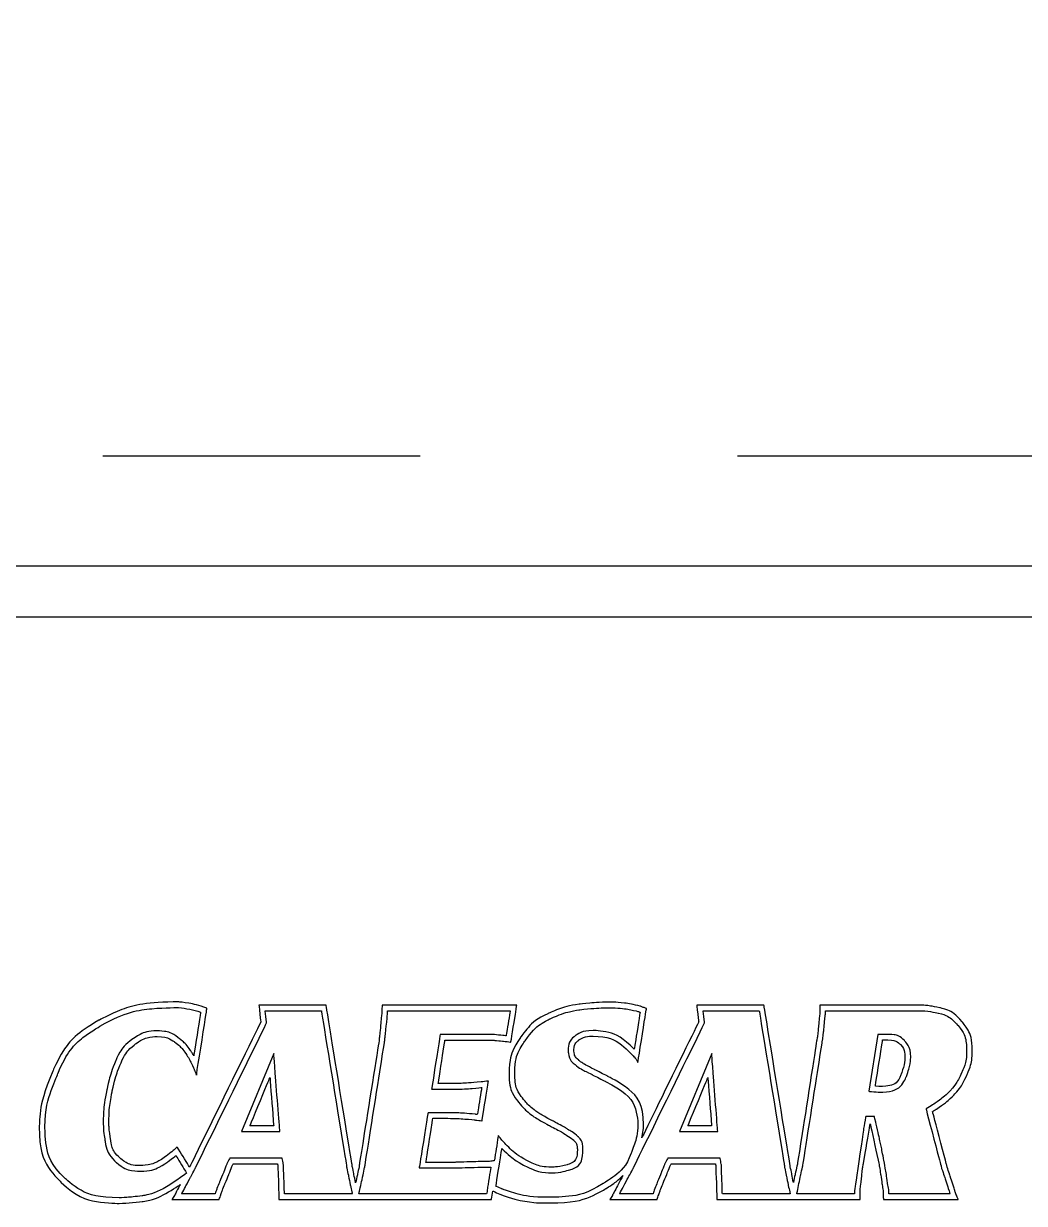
# Model space of a CAD drawing. Header units: metres. Extents: x 5805.4 to 5902.4, y 1788.4 to 1816.4.
# Drawn here: x 5848.599 to 5848.9145, y 1790.9698 to 1791.3416 of the extents above; entities that cross this region are included whole.
import ezdxf

# ---------------------------------------------------------------- set-up
doc = ezdxf.new("R2010")
doc.units = ezdxf.units.M
doc.header["$LTSCALE"] = 0.02
doc.linetypes.add('HIDDEN', pattern=[0.375, 0.25, -0.125])

# ---------------------------------------------------------------- blocks, each defined once
blk = doc.blocks.new('menu_text')
for points, knots in [([(-2.274, 5.185), (-2.274, 5.185), (-1.021, 5.185), (-1.021, 5.185), (-1.021, 5.185), (-0.969, 5.185), (-0.892, 5.174), (-0.788, 5.153), (-0.788, 5.153), (-0.684, 5.132), (-0.591, 5.073), (-0.508, 4.977), (-0.508, 4.977), (-0.426, 4.881), (-0.384, 4.764), (-0.384, 4.625), (-0.384, 4.625), (-0.384, 4.52), (-0.405, 4.42), (-0.448, 4.325), (-0.448, 4.325), (-0.49, 4.231), (-0.539, 4.152), (-0.595, 4.089), (-0.595, 4.089), (-0.651, 4.027), (-0.729, 3.962), (-0.83, 3.895), (-0.83, 3.895), (-0.83, 3.895), (-0.877, 3.865), (-0.877, 3.865), (-0.877, 3.865), (-0.877, 3.865), (-0.703, 3.208), (-0.703, 3.208), (-0.703, 3.208), (-0.703, 3.208), (-0.696, 3.178), (-0.696, 3.178), (-0.696, 3.178), (-0.696, 3.178), (-0.666, 3.087), (-0.666, 3.087), (-0.666, 3.087), (-0.666, 3.087), (-0.599, 2.88), (-0.599, 2.88), (-0.599, 2.88), (-0.599, 2.88), (-0.582, 2.829), (-0.582, 2.829), (-0.582, 2.829), (-0.582, 2.829), (-0.558, 2.772), (-0.558, 2.772), (-0.558, 2.772), (-0.558, 2.772), (-1.487, 2.772), (-1.487, 2.772), (-1.487, 2.772), (-1.487, 2.772), (-1.49, 2.833), (-1.49, 2.833), (-1.49, 2.833), (-1.49, 2.833), (-1.49, 2.883), (-1.49, 2.883), (-1.49, 2.883), (-1.49, 2.883), (-1.504, 2.963), (-1.504, 2.963), (-1.504, 2.963), (-1.504, 2.963), (-1.521, 3.087), (-1.521, 3.087), (-1.521, 3.087), (-1.521, 3.087), (-1.538, 3.188), (-1.538, 3.188), (-1.538, 3.188), (-1.538, 3.188), (-1.541, 3.208), (-1.541, 3.208), (-1.541, 3.208), (-1.541, 3.208), (-1.651, 3.711), (-1.651, 3.711), (-1.651, 3.711), (-1.651, 3.711), (-1.737, 3.208), (-1.737, 3.208), (-1.737, 3.208), (-1.737, 3.208), (-1.744, 3.171), (-1.744, 3.171), (-1.744, 3.171), (-1.744, 3.171), (-1.754, 3.087), (-1.754, 3.087), (-1.754, 3.087), (-1.754, 3.087), (-1.775, 2.883), (-1.775, 2.883), (-1.775, 2.883), (-1.775, 2.883), (-1.775, 2.829), (-1.775, 2.829), (-1.775, 2.829), (-1.775, 2.829), (-1.775, 2.772), (-1.775, 2.772), (-1.775, 2.772), (-1.775, 2.772), (-2.553, 2.772), (-2.553, 2.772), (-2.553, 2.772), (-2.553, 2.772), (-2.656, 2.772), (-2.656, 2.772), (-2.656, 2.772), (-2.656, 2.772), (-3.555, 2.772), (-3.555, 2.772), (-3.555, 2.772), (-3.555, 2.772), (-3.555, 2.834), (-3.555, 2.834), (-3.555, 2.834), (-3.555, 2.834), (-3.558, 2.885), (-3.558, 2.885), (-3.558, 2.885), (-3.558, 2.885), (-3.558, 2.966), (-3.558, 2.966), (-3.558, 2.966), (-3.558, 2.966), (-3.565, 3.093), (-3.565, 3.093), (-3.565, 3.093), (-3.565, 3.093), (-3.568, 3.198), (-3.568, 3.198), (-3.568, 3.198), (-3.568, 3.198), (-3.572, 3.215), (-3.572, 3.215), (-3.572, 3.215), (-3.572, 3.215), (-4.121, 3.215), (-4.121, 3.215), (-4.121, 3.215), (-4.121, 3.215), (-4.138, 3.185), (-4.138, 3.185), (-4.138, 3.185), (-4.138, 3.185), (-4.175, 3.087), (-4.175, 3.087), (-4.175, 3.087), (-4.175, 3.087), (-4.225, 2.967), (-4.225, 2.967), (-4.225, 2.967), (-4.225, 2.967), (-4.258, 2.883), (-4.258, 2.883), (-4.258, 2.883), (-4.258, 2.883), (-4.275, 2.833), (-4.275, 2.833), (-4.275, 2.833), (-4.275, 2.833), (-4.295, 2.772), (-4.295, 2.772), (-4.295, 2.772), (-4.295, 2.772), (-4.882, 2.772), (-4.882, 2.772), (-4.882, 2.772), (-4.882, 2.772), (-4.848, 2.829), (-4.848, 2.829), (-4.848, 2.829), (-4.848, 2.829), (-4.821, 2.88), (-4.821, 2.88), (-4.821, 2.88), (-4.821, 2.88), (-4.774, 2.967), (-4.774, 2.967), (-4.774, 2.967), (-4.774, 2.967), (-4.719, 3.072), (-4.719, 3.072), (-4.719, 3.072), (-4.776, 3.015), (-4.845, 2.962), (-4.926, 2.912), (-4.926, 2.912), (-5.118, 2.792), (-5.349, 2.732), (-5.62, 2.732), (-5.62, 2.732), (-5.62, 2.732), (-5.777, 2.732), (-5.777, 2.732), (-5.777, 2.732), (-5.936, 2.746), (-6.092, 2.781), (-6.246, 2.84), (-6.246, 2.84), (-6.246, 2.84), (-6.334, 2.879), (-6.334, 2.879), (-6.334, 2.879), (-6.334, 2.879), (-6.351, 2.772), (-6.351, 2.772), (-6.351, 2.772), (-6.351, 2.772), (-7.987, 2.772), (-7.987, 2.772), (-7.987, 2.772), (-7.987, 2.772), (-8.09, 2.772), (-8.09, 2.772), (-8.09, 2.772), (-8.09, 2.772), (-8.989, 2.772), (-8.989, 2.772), (-8.989, 2.772), (-8.989, 2.772), (-8.989, 2.834), (-8.989, 2.834), (-8.989, 2.834), (-8.989, 2.834), (-8.992, 2.885), (-8.992, 2.885), (-8.992, 2.885), (-8.992, 2.885), (-8.992, 2.966), (-8.992, 2.966), (-8.992, 2.966), (-8.992, 2.966), (-8.999, 3.093), (-8.999, 3.093), (-8.999, 3.093), (-8.999, 3.093), (-9.002, 3.198), (-9.002, 3.198), (-9.002, 3.198), (-9.002, 3.198), (-9.006, 3.215), (-9.006, 3.215), (-9.006, 3.215), (-9.006, 3.215), (-9.555, 3.215), (-9.555, 3.215), (-9.555, 3.215), (-9.555, 3.215), (-9.572, 3.185), (-9.572, 3.185), (-9.572, 3.185), (-9.572, 3.185), (-9.609, 3.087), (-9.609, 3.087), (-9.609, 3.087), (-9.609, 3.087), (-9.659, 2.967), (-9.659, 2.967), (-9.659, 2.967), (-9.659, 2.967), (-9.693, 2.883), (-9.693, 2.883), (-9.693, 2.883), (-9.693, 2.883), (-9.709, 2.833), (-9.709, 2.833), (-9.709, 2.833), (-9.709, 2.833), (-9.73, 2.772), (-9.73, 2.772), (-9.73, 2.772), (-9.73, 2.772), (-10.316, 2.772), (-10.316, 2.772), (-10.316, 2.772), (-10.316, 2.772), (-10.282, 2.829), (-10.282, 2.829), (-10.282, 2.829), (-10.282, 2.829), (-10.256, 2.88), (-10.256, 2.88), (-10.256, 2.88), (-10.256, 2.88), (-10.212, 2.96), (-10.212, 2.96), (-10.212, 2.96), (-10.4, 2.835), (-10.555, 2.765), (-10.675, 2.751), (-10.675, 2.751), (-10.816, 2.734), (-10.914, 2.726), (-10.97, 2.726), (-10.97, 2.726), (-11.267, 2.726), (-11.507, 2.812), (-11.689, 2.985), (-11.689, 2.985), (-11.871, 3.158), (-11.962, 3.388), (-11.962, 3.674), (-11.962, 3.674), (-11.962, 3.868), (-11.906, 4.099), (-11.794, 4.367), (-11.794, 4.367), (-11.683, 4.635), (-11.492, 4.845), (-11.223, 4.997), (-11.223, 4.997), (-10.954, 5.149), (-10.623, 5.225), (-10.23, 5.225), (-10.23, 5.225), (-10.102, 5.212), (-9.986, 5.186), (-9.881, 5.148), (-9.881, 5.148), (-9.881, 5.148), (-10.012, 4.317), (-10.012, 4.317), (-10.012, 4.317), (-10.012, 4.317), (-10.039, 4.384), (-10.039, 4.384), (-10.039, 4.384), (-10.075, 4.467), (-10.11, 4.534), (-10.144, 4.585), (-10.144, 4.585), (-10.179, 4.637), (-10.226, 4.685), (-10.285, 4.729), (-10.285, 4.729), (-10.344, 4.774), (-10.416, 4.796), (-10.501, 4.796), (-10.501, 4.796), (-10.593, 4.796), (-10.679, 4.767), (-10.761, 4.709), (-10.761, 4.709), (-10.842, 4.651), (-10.905, 4.571), (-10.948, 4.47), (-10.948, 4.47), (-10.992, 4.368), (-11.028, 4.252), (-11.056, 4.121), (-11.056, 4.121), (-11.084, 3.99), (-11.098, 3.86), (-11.098, 3.731), (-11.098, 3.731), (-11.098, 3.706), (-11.097, 3.683), (-11.096, 3.662), (-11.096, 3.662), (-11.095, 3.641), (-11.088, 3.588), (-11.076, 3.503), (-11.076, 3.503), (-11.064, 3.418), (-11.024, 3.345), (-10.957, 3.285), (-10.957, 3.285), (-10.89, 3.225), (-10.807, 3.195), (-10.709, 3.195), (-10.709, 3.195), (-10.611, 3.195), (-10.511, 3.228), (-10.411, 3.295), (-10.411, 3.295), (-10.411, 3.295), (-10.32, 3.366), (-10.32, 3.366), (-10.32, 3.366), (-10.32, 3.366), (-10.277, 3.402), (-10.277, 3.402), (-10.277, 3.402), (-10.277, 3.402), (-10.25, 3.426), (-10.25, 3.426), (-10.25, 3.426), (-10.25, 3.426), (-10.098, 3.176), (-10.098, 3.176), (-10.098, 3.176), (-10.098, 3.176), (-10.095, 3.181), (-10.095, 3.181), (-10.095, 3.181), (-10.095, 3.181), (-10.081, 3.208), (-10.081, 3.208), (-10.081, 3.208), (-10.081, 3.208), (-9.214, 4.977), (-9.214, 4.977), (-9.214, 4.977), (-9.214, 4.977), (-9.237, 5.185), (-9.237, 5.185), (-9.237, 5.185), (-9.237, 5.185), (-8.403, 5.185), (-8.403, 5.185), (-8.403, 5.185), (-8.403, 5.185), (-8.081, 3.208), (-8.081, 3.208), (-8.081, 3.208), (-8.081, 3.208), (-8.078, 3.181), (-8.078, 3.181), (-8.078, 3.181), (-8.078, 3.181), (-8.058, 3.087), (-8.058, 3.087), (-8.058, 3.087), (-8.058, 3.087), (-8.037, 2.981), (-8.037, 2.981), (-8.037, 2.981), (-8.037, 2.981), (-8.013, 3.087), (-8.013, 3.087), (-8.013, 3.087), (-8.013, 3.087), (-7.993, 3.188), (-7.993, 3.188), (-7.993, 3.188), (-7.993, 3.188), (-7.99, 3.208), (-7.99, 3.208), (-7.99, 3.208), (-7.99, 3.208), (-7.745, 4.753), (-7.745, 4.753), (-7.745, 4.753), (-7.745, 4.753), (-7.742, 4.786), (-7.742, 4.786), (-7.742, 4.786), (-7.742, 4.786), (-7.732, 4.873), (-7.732, 4.873), (-7.732, 4.873), (-7.732, 4.873), (-7.712, 5.078), (-7.712, 5.078), (-7.712, 5.078), (-7.712, 5.078), (-7.712, 5.128), (-7.712, 5.128), (-7.712, 5.128), (-7.712, 5.128), (-7.708, 5.185), (-7.708, 5.185), (-7.708, 5.185), (-7.708, 5.185), (-6.036, 5.185), (-6.036, 5.185), (-6.036, 5.185), (-6.036, 5.185), (-6.11, 4.726), (-6.11, 4.726), (-6.11, 4.726), (-6.11, 4.726), (-6.21, 4.74), (-6.21, 4.74), (-6.21, 4.74), (-6.21, 4.74), (-6.318, 4.749), (-6.318, 4.749), (-6.318, 4.749), (-6.318, 4.749), (-6.646, 4.749), (-6.646, 4.749), (-6.646, 4.749), (-6.646, 4.749), (-6.928, 4.749), (-6.928, 4.749), (-6.928, 4.749), (-6.928, 4.749), (-7.011, 4.213), (-7.011, 4.213), (-7.011, 4.213), (-7.011, 4.213), (-6.824, 4.213), (-6.824, 4.213), (-6.824, 4.213), (-6.732, 4.213), (-6.617, 4.22), (-6.479, 4.233), (-6.479, 4.233), (-6.479, 4.233), (-6.388, 4.243), (-6.388, 4.243), (-6.388, 4.243), (-6.388, 4.243), (-6.468, 3.751), (-6.468, 3.751), (-6.468, 3.751), (-6.468, 3.751), (-6.556, 3.761), (-6.556, 3.761), (-6.556, 3.761), (-6.687, 3.774), (-6.8, 3.781), (-6.894, 3.781), (-6.894, 3.781), (-6.894, 3.781), (-7.078, 3.781), (-7.078, 3.781), (-7.078, 3.781), (-7.078, 3.781), (-7.165, 3.235), (-7.165, 3.235), (-7.165, 3.235), (-7.165, 3.235), (-6.804, 3.235), (-6.804, 3.235), (-6.804, 3.235), (-6.804, 3.235), (-6.489, 3.245), (-6.489, 3.245), (-6.489, 3.245), (-6.489, 3.245), (-6.375, 3.245), (-6.375, 3.245), (-6.375, 3.245), (-6.375, 3.245), (-6.316, 3.255), (-6.316, 3.255), (-6.316, 3.255), (-6.316, 3.255), (-6.266, 3.567), (-6.266, 3.567), (-6.266, 3.567), (-6.266, 3.567), (-6.216, 3.506), (-6.216, 3.506), (-6.216, 3.506), (-6.12, 3.397), (-6.019, 3.314), (-5.911, 3.258), (-5.911, 3.258), (-5.804, 3.202), (-5.702, 3.175), (-5.606, 3.175), (-5.606, 3.175), (-5.559, 3.175), (-5.494, 3.185), (-5.41, 3.206), (-5.41, 3.206), (-5.327, 3.228), (-5.285, 3.29), (-5.285, 3.393), (-5.285, 3.393), (-5.285, 3.413), (-5.286, 3.432), (-5.29, 3.449), (-5.29, 3.449), (-5.293, 3.465), (-5.304, 3.483), (-5.323, 3.502), (-5.323, 3.502), (-5.342, 3.521), (-5.377, 3.546), (-5.429, 3.578), (-5.429, 3.578), (-5.429, 3.578), (-5.466, 3.602), (-5.466, 3.602), (-5.466, 3.602), (-5.466, 3.602), (-5.633, 3.692), (-5.633, 3.692), (-5.633, 3.692), (-5.731, 3.744), (-5.807, 3.789), (-5.861, 3.828), (-5.861, 3.828), (-5.915, 3.868), (-5.973, 3.928), (-6.037, 4.01), (-6.037, 4.01), (-6.101, 4.092), (-6.132, 4.207), (-6.132, 4.354), (-6.132, 4.354), (-6.132, 4.505), (-6.085, 4.648), (-5.992, 4.783), (-5.992, 4.783), (-5.898, 4.919), (-5.784, 5.017), (-5.652, 5.079), (-5.652, 5.079), (-5.519, 5.141), (-5.389, 5.18), (-5.263, 5.197), (-5.263, 5.197), (-5.137, 5.213), (-4.988, 5.222), (-4.816, 5.222), (-4.816, 5.222), (-4.697, 5.213), (-4.593, 5.196), (-4.504, 5.171), (-4.504, 5.171), (-4.504, 5.171), (-4.467, 5.158), (-4.467, 5.158), (-4.467, 5.158), (-4.467, 5.158), (-4.427, 5.145), (-4.427, 5.145), (-4.427, 5.145), (-4.427, 5.145), (-4.534, 4.475), (-4.534, 4.475), (-4.534, 4.475), (-4.543, 4.499), (-4.559, 4.521), (-4.581, 4.542), (-4.581, 4.542), (-4.735, 4.714), (-4.905, 4.8), (-5.09, 4.8), (-5.09, 4.8), (-5.164, 4.8), (-5.222, 4.784), (-5.265, 4.753), (-5.265, 4.753), (-5.307, 4.721), (-5.328, 4.68), (-5.328, 4.629), (-5.328, 4.629), (-5.328, 4.613), (-5.326, 4.595), (-5.322, 4.573), (-5.322, 4.573), (-5.317, 4.552), (-5.299, 4.528), (-5.268, 4.501), (-5.268, 4.501), (-5.237, 4.475), (-5.172, 4.437), (-5.074, 4.387), (-5.074, 4.387), (-5.074, 4.387), (-4.903, 4.3), (-4.903, 4.3), (-4.903, 4.3), (-4.61, 4.153), (-4.464, 3.954), (-4.464, 3.704), (-4.464, 3.704), (-4.464, 3.656), (-4.471, 3.601), (-4.484, 3.541), (-4.484, 3.541), (-4.484, 3.541), (-3.779, 4.977), (-3.779, 4.977), (-3.779, 4.977), (-3.779, 4.977), (-3.803, 5.185), (-3.803, 5.185), (-3.803, 5.185), (-3.803, 5.185), (-2.969, 5.185), (-2.969, 5.185), (-2.969, 5.185), (-2.969, 5.185), (-2.647, 3.208), (-2.647, 3.208), (-2.647, 3.208), (-2.647, 3.208), (-2.643, 3.181), (-2.643, 3.181), (-2.643, 3.181), (-2.643, 3.181), (-2.623, 3.087), (-2.623, 3.087), (-2.623, 3.087), (-2.623, 3.087), (-2.604, 2.986), (-2.604, 2.986), (-2.604, 2.986), (-2.604, 2.986), (-2.582, 3.087), (-2.582, 3.087), (-2.582, 3.087), (-2.582, 3.087), (-2.559, 3.198), (-2.559, 3.198), (-2.559, 3.198), (-2.559, 3.198), (-2.555, 3.208), (-2.555, 3.208), (-2.555, 3.208), (-2.555, 3.208), (-2.314, 4.749), (-2.314, 4.749), (-2.314, 4.749), (-2.314, 4.749), (-2.307, 4.786), (-2.307, 4.786), (-2.307, 4.786), (-2.307, 4.786), (-2.297, 4.87), (-2.297, 4.87), (-2.297, 4.87), (-2.297, 4.87), (-2.277, 5.074), (-2.277, 5.074), (-2.277, 5.074), (-2.277, 5.074), (-2.277, 5.128), (-2.277, 5.128), (-2.277, 5.128), (-2.277, 5.128), (-2.274, 5.185), (-2.274, 5.185)], [0, 0, 0, 0, 0.005376, 0.005376, 0.005376, 0.008065, 0.010753, 0.010753, 0.010753, 0.013441, 0.016129, 0.016129, 0.016129, 0.018817, 0.021505, 0.021505, 0.021505, 0.024194, 0.026882, 0.026882, 0.026882, 0.02957, 0.032258, 0.032258, 0.032258, 0.034946, 0.037634, 0.037634, 0.037634, 0.040323, 0.043011, 0.043011, 0.043011, 0.045699, 0.048387, 0.048387, 0.048387, 0.051075, 0.053763, 0.053763, 0.053763, 0.056452, 0.05914, 0.05914, 0.05914, 0.061828, 0.064516, 0.064516, 0.064516, 0.067204, 0.069892, 0.069892, 0.069892, 0.072581, 0.075269, 0.075269, 0.075269, 0.077957, 0.080645, 0.080645, 0.080645, 0.083333, 0.086022, 0.086022, 0.086022, 0.08871, 0.091398, 0.091398, 0.091398, 0.094086, 0.096774, 0.096774, 0.096774, 0.099462, 0.102151, 0.102151, 0.102151, 0.104839, 0.107527, 0.107527, 0.107527, 0.110215, 0.112903, 0.112903, 0.112903, 0.115591, 0.11828, 0.11828, 0.11828, 0.120968, 0.123656, 0.123656, 0.123656, 0.126344, 0.129032, 0.129032, 0.129032, 0.13172, 0.134409, 0.134409, 0.134409, 0.137097, 0.139785, 0.139785, 0.139785, 0.142473, 0.145161, 0.145161, 0.145161, 0.147849, 0.150538, 0.150538, 0.150538, 0.153226, 0.155914, 0.155914, 0.155914, 0.158602, 0.16129, 0.16129, 0.16129, 0.163978, 0.166667, 0.166667, 0.166667, 0.169355, 0.172043, 0.172043, 0.172043, 0.174731, 0.177419, 0.177419, 0.177419, 0.180108, 0.182796, 0.182796, 0.182796, 0.185484, 0.188172, 0.188172, 0.188172, 0.19086, 0.193548, 0.193548, 0.193548, 0.196237, 0.198925, 0.198925, 0.198925, 0.201613, 0.204301, 0.204301, 0.204301, 0.206989, 0.209677, 0.209677, 0.209677, 0.212366, 0.215054, 0.215054, 0.215054, 0.217742, 0.22043, 0.22043, 0.22043, 0.223118, 0.225806, 0.225806, 0.225806, 0.228495, 0.231183, 0.231183, 0.231183, 0.233871, 0.236559, 0.236559, 0.236559, 0.239247, 0.241935, 0.241935, 0.241935, 0.244624, 0.247312, 0.247312, 0.247312, 0.25, 0.252688, 0.252688, 0.252688, 0.255376, 0.258065, 0.258065, 0.258065, 0.260753, 0.263441, 0.263441, 0.263441, 0.266129, 0.268817, 0.268817, 0.268817, 0.271505, 0.274194, 0.274194, 0.274194, 0.276882, 0.27957, 0.27957, 0.27957, 0.282258, 0.284946, 0.284946, 0.284946, 0.287634, 0.290323, 0.290323, 0.290323, 0.293011, 0.295699, 0.295699, 0.295699, 0.298387, 0.301075, 0.301075, 0.301075, 0.303763, 0.306452, 0.306452, 0.306452, 0.30914, 0.311828, 0.311828, 0.311828, 0.314516, 0.317204, 0.317204, 0.317204, 0.319892, 0.322581, 0.322581, 0.322581, 0.325269, 0.327957, 0.327957, 0.327957, 0.330645, 0.333333, 0.333333, 0.333333, 0.336022, 0.33871, 0.33871, 0.33871, 0.341398, 0.344086, 0.344086, 0.344086, 0.346774, 0.349462, 0.349462, 0.349462, 0.352151, 0.354839, 0.354839, 0.354839, 0.357527, 0.360215, 0.360215, 0.360215, 0.362903, 0.365591, 0.365591, 0.365591, 0.36828, 0.370968, 0.370968, 0.370968, 0.373656, 0.376344, 0.376344, 0.376344, 0.379032, 0.38172, 0.38172, 0.38172, 0.384409, 0.387097, 0.387097, 0.387097, 0.389785, 0.392473, 0.392473, 0.392473, 0.395161, 0.397849, 0.397849, 0.397849, 0.400538, 0.403226, 0.403226, 0.403226, 0.405914, 0.408602, 0.408602, 0.408602, 0.41129, 0.413978, 0.413978, 0.413978, 0.416667, 0.419355, 0.419355, 0.419355, 0.422043, 0.424731, 0.424731, 0.424731, 0.427419, 0.430108, 0.430108, 0.430108, 0.432796, 0.435484, 0.435484, 0.435484, 0.438172, 0.44086, 0.44086, 0.44086, 0.443548, 0.446237, 0.446237, 0.446237, 0.448925, 0.451613, 0.451613, 0.451613, 0.454301, 0.456989, 0.456989, 0.456989, 0.459677, 0.462366, 0.462366, 0.462366, 0.465054, 0.467742, 0.467742, 0.467742, 0.47043, 0.473118, 0.473118, 0.473118, 0.475806, 0.478495, 0.478495, 0.478495, 0.481183, 0.483871, 0.483871, 0.483871, 0.486559, 0.489247, 0.489247, 0.489247, 0.491935, 0.494624, 0.494624, 0.494624, 0.497312, 0.5, 0.5, 0.5, 0.502688, 0.505376, 0.505376, 0.505376, 0.508065, 0.510753, 0.510753, 0.510753, 0.513441, 0.516129, 0.516129, 0.516129, 0.518817, 0.521505, 0.521505, 0.521505, 0.524194, 0.526882, 0.526882, 0.526882, 0.52957, 0.532258, 0.532258, 0.532258, 0.534946, 0.537634, 0.537634, 0.537634, 0.540323, 0.543011, 0.543011, 0.543011, 0.545699, 0.548387, 0.548387, 0.548387, 0.551075, 0.553763, 0.553763, 0.553763, 0.556452, 0.55914, 0.55914, 0.55914, 0.561828, 0.564516, 0.564516, 0.564516, 0.567204, 0.569892, 0.569892, 0.569892, 0.572581, 0.575269, 0.575269, 0.575269, 0.577957, 0.580645, 0.580645, 0.580645, 0.583333, 0.586022, 0.586022, 0.586022, 0.58871, 0.591398, 0.591398, 0.591398, 0.594086, 0.596774, 0.596774, 0.596774, 0.599462, 0.602151, 0.602151, 0.602151, 0.604839, 0.607527, 0.607527, 0.607527, 0.610215, 0.612903, 0.612903, 0.612903, 0.615591, 0.61828, 0.61828, 0.61828, 0.620968, 0.623656, 0.623656, 0.623656, 0.626344, 0.629032, 0.629032, 0.629032, 0.63172, 0.634409, 0.634409, 0.634409, 0.637097, 0.639785, 0.639785, 0.639785, 0.642473, 0.645161, 0.645161, 0.645161, 0.647849, 0.650538, 0.650538, 0.650538, 0.653226, 0.655914, 0.655914, 0.655914, 0.658602, 0.66129, 0.66129, 0.66129, 0.663978, 0.666667, 0.666667, 0.666667, 0.669355, 0.672043, 0.672043, 0.672043, 0.674731, 0.677419, 0.677419, 0.677419, 0.680108, 0.682796, 0.682796, 0.682796, 0.685484, 0.688172, 0.688172, 0.688172, 0.69086, 0.693548, 0.693548, 0.693548, 0.696237, 0.698925, 0.698925, 0.698925, 0.701613, 0.704301, 0.704301, 0.704301, 0.706989, 0.709677, 0.709677, 0.709677, 0.712366, 0.715054, 0.715054, 0.715054, 0.717742, 0.72043, 0.72043, 0.72043, 0.723118, 0.725806, 0.725806, 0.725806, 0.728495, 0.731183, 0.731183, 0.731183, 0.733871, 0.736559, 0.736559, 0.736559, 0.739247, 0.741935, 0.741935, 0.741935, 0.744624, 0.747312, 0.747312, 0.747312, 0.75, 0.752688, 0.752688, 0.752688, 0.755376, 0.758065, 0.758065, 0.758065, 0.760753, 0.763441, 0.763441, 0.763441, 0.766129, 0.768817, 0.768817, 0.768817, 0.771505, 0.774194, 0.774194, 0.774194, 0.776882, 0.77957, 0.77957, 0.77957, 0.782258, 0.784946, 0.784946, 0.784946, 0.787634, 0.790323, 0.790323, 0.790323, 0.793011, 0.795699, 0.795699, 0.795699, 0.798387, 0.801075, 0.801075, 0.801075, 0.803763, 0.806452, 0.806452, 0.806452, 0.80914, 0.811828, 0.811828, 0.811828, 0.814516, 0.817204, 0.817204, 0.817204, 0.819892, 0.822581, 0.822581, 0.822581, 0.825269, 0.827957, 0.827957, 0.827957, 0.830645, 0.833333, 0.833333, 0.833333, 0.836022, 0.83871, 0.83871, 0.83871, 0.841398, 0.844086, 0.844086, 0.844086, 0.846774, 0.849462, 0.849462, 0.849462, 0.852151, 0.854839, 0.854839, 0.854839, 0.857527, 0.860215, 0.860215, 0.860215, 0.862903, 0.865591, 0.865591, 0.865591, 0.86828, 0.870968, 0.870968, 0.870968, 0.873656, 0.876344, 0.876344, 0.876344, 0.879032, 0.88172, 0.88172, 0.88172, 0.884409, 0.887097, 0.887097, 0.887097, 0.889785, 0.892473, 0.892473, 0.892473, 0.895161, 0.897849, 0.897849, 0.897849, 0.900538, 0.903226, 0.903226, 0.903226, 0.905914, 0.908602, 0.908602, 0.908602, 0.91129, 0.913978, 0.913978, 0.913978, 0.916667, 0.919355, 0.919355, 0.919355, 0.922043, 0.924731, 0.924731, 0.924731, 0.927419, 0.930108, 0.930108, 0.930108, 0.932796, 0.935484, 0.935484, 0.935484, 0.938172, 0.94086, 0.94086, 0.94086, 0.943548, 0.946237, 0.946237, 0.946237, 0.948925, 0.951613, 0.951613, 0.951613, 0.954301, 0.956989, 0.956989, 0.956989, 0.959677, 0.962366, 0.962366, 0.962366, 0.965054, 0.967742, 0.967742, 0.967742, 0.97043, 0.973118, 0.973118, 0.973118, 0.975806, 0.978495, 0.978495, 0.978495, 0.981183, 0.983871, 0.983871, 0.983871, 0.986559, 0.989247, 0.989247, 0.989247, 0.991935, 0.994624, 0.994624, 0.994624, 0.997312, 1, 1, 1, 1]), ([(-1.587, 4.18), (-1.587, 4.18), (-1.543, 4.176), (-1.543, 4.176), (-1.543, 4.176), (-1.394, 4.176), (-1.302, 4.225), (-1.269, 4.322), (-1.269, 4.322), (-1.235, 4.419), (-1.219, 4.491), (-1.219, 4.538), (-1.219, 4.538), (-1.219, 4.605), (-1.237, 4.658), (-1.275, 4.696), (-1.275, 4.696), (-1.313, 4.734), (-1.365, 4.753), (-1.43, 4.753), (-1.43, 4.753), (-1.43, 4.753), (-1.497, 4.753), (-1.497, 4.753), (-1.497, 4.753), (-1.497, 4.753), (-1.587, 4.18), (-1.587, 4.18)], [0, 0, 0, 0, 0.142857, 0.142857, 0.142857, 0.214286, 0.285714, 0.285714, 0.285714, 0.357143, 0.428571, 0.428571, 0.428571, 0.5, 0.571429, 0.571429, 0.571429, 0.642857, 0.714286, 0.714286, 0.714286, 0.785714, 0.857143, 0.857143, 0.857143, 0.928571, 1, 1, 1, 1]), ([(-9.348, 3.687), (-9.348, 3.687), (-9.053, 3.687), (-9.053, 3.687), (-9.053, 3.687), (-9.053, 3.687), (-9.1, 4.287), (-9.1, 4.287), (-9.1, 4.287), (-9.1, 4.287), (-9.348, 3.687), (-9.348, 3.687)], [0, 0, 0, 0, 0.333333, 0.333333, 0.333333, 0.5, 0.666667, 0.666667, 0.666667, 0.833333, 1, 1, 1, 1]), ([(-3.913, 3.687), (-3.913, 3.687), (-3.619, 3.687), (-3.619, 3.687), (-3.619, 3.687), (-3.619, 3.687), (-3.665, 4.287), (-3.665, 4.287), (-3.665, 4.287), (-3.665, 4.287), (-3.913, 3.687), (-3.913, 3.687)], [0, 0, 0, 0, 0.333333, 0.333333, 0.333333, 0.5, 0.666667, 0.666667, 0.666667, 0.833333, 1, 1, 1, 1])]:
    blk.add_open_spline(points, degree=3, knots=knots)
at = {"color": 8}
for points, knots in [([(-9.96, 5.1), (-10.049, 5.128), (-10.141, 5.145), (-10.233, 5.155), (-10.233, 5.155), (-10.562, 5.155), (-10.899, 5.1), (-11.189, 4.936), (-11.189, 4.936), (-11.435, 4.797), (-11.621, 4.602), (-11.73, 4.34), (-11.73, 4.34), (-11.815, 4.137), (-11.892, 3.897), (-11.892, 3.674), (-11.892, 3.674), (-11.892, 3.428), (-11.821, 3.208), (-11.641, 3.036), (-11.641, 3.036), (-11.456, 2.86), (-11.222, 2.796), (-10.97, 2.796), (-10.97, 2.796), (-10.878, 2.796), (-10.775, 2.81), (-10.684, 2.82), (-10.684, 2.82), (-10.513, 2.841), (-10.294, 2.985), (-10.158, 3.083), (-10.158, 3.083), (-10.158, 3.083), (-10.135, 3.101), (-10.135, 3.101), (-10.135, 3.101), (-10.135, 3.101), (-10.267, 3.319), (-10.267, 3.319), (-10.267, 3.319), (-10.267, 3.319), (-10.277, 3.311), (-10.277, 3.311), (-10.277, 3.311), (-10.277, 3.311), (-10.371, 3.238), (-10.371, 3.238), (-10.371, 3.238), (-10.472, 3.17), (-10.586, 3.124), (-10.709, 3.124), (-10.709, 3.124), (-10.82, 3.124), (-10.921, 3.158), (-11.004, 3.233), (-11.004, 3.233), (-11.081, 3.303), (-11.13, 3.39), (-11.145, 3.493), (-11.145, 3.493), (-11.153, 3.546), (-11.163, 3.605), (-11.166, 3.658), (-11.166, 3.658), (-11.167, 3.682), (-11.168, 3.707), (-11.168, 3.731), (-11.168, 3.731), (-11.168, 3.867), (-11.153, 4.003), (-11.124, 4.136), (-11.124, 4.136), (-11.098, 4.259), (-11.063, 4.381), (-11.013, 4.497), (-11.013, 4.497), (-10.967, 4.605), (-10.898, 4.698), (-10.802, 4.766), (-10.802, 4.766), (-10.712, 4.83), (-10.611, 4.866), (-10.501, 4.866), (-10.501, 4.866), (-10.407, 4.866), (-10.318, 4.842), (-10.243, 4.785), (-10.243, 4.785), (-10.183, 4.74), (-10.128, 4.687), (-10.086, 4.624), (-10.086, 4.624), (-10.072, 4.603), (-10.058, 4.581), (-10.045, 4.558), (-10.045, 4.558), (-10.045, 4.558), (-9.96, 5.1), (-9.96, 5.1)], [0, 0, 0, 0, 0.04, 0.04, 0.04, 0.06, 0.08, 0.08, 0.08, 0.1, 0.12, 0.12, 0.12, 0.14, 0.16, 0.16, 0.16, 0.18, 0.2, 0.2, 0.2, 0.22, 0.24, 0.24, 0.24, 0.26, 0.28, 0.28, 0.28, 0.3, 0.32, 0.32, 0.32, 0.34, 0.36, 0.36, 0.36, 0.38, 0.4, 0.4, 0.4, 0.42, 0.44, 0.44, 0.44, 0.46, 0.48, 0.48, 0.48, 0.5, 0.52, 0.52, 0.52, 0.54, 0.56, 0.56, 0.56, 0.58, 0.6, 0.6, 0.6, 0.62, 0.64, 0.64, 0.64, 0.66, 0.68, 0.68, 0.68, 0.7, 0.72, 0.72, 0.72, 0.74, 0.76, 0.76, 0.76, 0.78, 0.8, 0.8, 0.8, 0.82, 0.84, 0.84, 0.84, 0.86, 0.88, 0.88, 0.88, 0.9, 0.92, 0.92, 0.92, 0.94, 0.96, 0.96, 0.96, 0.98, 1, 1, 1, 1]), ([(-6.296, 2.938), (-6.296, 2.938), (-6.221, 2.905), (-6.221, 2.905), (-6.221, 2.905), (-6.076, 2.85), (-5.928, 2.816), (-5.774, 2.802), (-5.774, 2.802), (-5.774, 2.802), (-5.62, 2.802), (-5.62, 2.802), (-5.62, 2.802), (-5.389, 2.802), (-5.161, 2.848), (-4.963, 2.971), (-4.963, 2.971), (-4.819, 3.061), (-4.678, 3.183), (-4.617, 3.347), (-4.617, 3.347), (-4.576, 3.454), (-4.534, 3.588), (-4.534, 3.704), (-4.534, 3.704), (-4.534, 3.964), (-4.715, 4.127), (-4.935, 4.238), (-4.935, 4.238), (-4.935, 4.238), (-5.105, 4.325), (-5.105, 4.325), (-5.105, 4.325), (-5.17, 4.357), (-5.259, 4.401), (-5.314, 4.448), (-5.314, 4.448), (-5.348, 4.477), (-5.381, 4.514), (-5.39, 4.559), (-5.39, 4.559), (-5.395, 4.582), (-5.398, 4.605), (-5.398, 4.629), (-5.398, 4.629), (-5.398, 4.703), (-5.366, 4.765), (-5.306, 4.809), (-5.306, 4.809), (-5.244, 4.855), (-5.166, 4.87), (-5.09, 4.87), (-5.09, 4.87), (-4.888, 4.87), (-4.718, 4.778), (-4.579, 4.641), (-4.579, 4.641), (-4.579, 4.641), (-4.506, 5.097), (-4.506, 5.097), (-4.506, 5.097), (-4.506, 5.097), (-4.525, 5.105), (-4.525, 5.105), (-4.525, 5.105), (-4.621, 5.131), (-4.721, 5.144), (-4.817, 5.152), (-4.817, 5.152), (-4.962, 5.152), (-5.109, 5.146), (-5.254, 5.127), (-5.254, 5.127), (-5.382, 5.11), (-5.505, 5.07), (-5.622, 5.015), (-5.622, 5.015), (-5.752, 4.955), (-5.853, 4.859), (-5.934, 4.743), (-5.934, 4.743), (-6.015, 4.626), (-6.062, 4.497), (-6.062, 4.354), (-6.062, 4.354), (-6.062, 4.253), (-6.046, 4.136), (-5.981, 4.053), (-5.981, 4.053), (-5.936, 3.994), (-5.88, 3.929), (-5.82, 3.885), (-5.82, 3.885), (-5.752, 3.836), (-5.674, 3.793), (-5.6, 3.754), (-5.6, 3.754), (-5.6, 3.754), (-5.43, 3.662), (-5.43, 3.662), (-5.43, 3.662), (-5.43, 3.662), (-5.392, 3.637), (-5.392, 3.637), (-5.392, 3.637), (-5.353, 3.614), (-5.306, 3.584), (-5.274, 3.552), (-5.274, 3.552), (-5.249, 3.527), (-5.228, 3.497), (-5.221, 3.463), (-5.221, 3.463), (-5.216, 3.44), (-5.215, 3.416), (-5.215, 3.393), (-5.215, 3.393), (-5.215, 3.269), (-5.268, 3.17), (-5.393, 3.138), (-5.393, 3.138), (-5.46, 3.121), (-5.537, 3.104), (-5.606, 3.104), (-5.606, 3.104), (-5.725, 3.104), (-5.839, 3.142), (-5.944, 3.196), (-5.944, 3.196), (-6.047, 3.25), (-6.139, 3.324), (-6.221, 3.408), (-6.221, 3.408), (-6.221, 3.408), (-6.296, 2.938), (-6.296, 2.938)], [0, 0, 0, 0, 0.029412, 0.029412, 0.029412, 0.044118, 0.058824, 0.058824, 0.058824, 0.073529, 0.088235, 0.088235, 0.088235, 0.102941, 0.117647, 0.117647, 0.117647, 0.132353, 0.147059, 0.147059, 0.147059, 0.161765, 0.176471, 0.176471, 0.176471, 0.191176, 0.205882, 0.205882, 0.205882, 0.220588, 0.235294, 0.235294, 0.235294, 0.25, 0.264706, 0.264706, 0.264706, 0.279412, 0.294118, 0.294118, 0.294118, 0.308824, 0.323529, 0.323529, 0.323529, 0.338235, 0.352941, 0.352941, 0.352941, 0.367647, 0.382353, 0.382353, 0.382353, 0.397059, 0.411765, 0.411765, 0.411765, 0.426471, 0.441176, 0.441176, 0.441176, 0.455882, 0.470588, 0.470588, 0.470588, 0.485294, 0.5, 0.5, 0.5, 0.514706, 0.529412, 0.529412, 0.529412, 0.544118, 0.558824, 0.558824, 0.558824, 0.573529, 0.588235, 0.588235, 0.588235, 0.602941, 0.617647, 0.617647, 0.617647, 0.632353, 0.647059, 0.647059, 0.647059, 0.661765, 0.676471, 0.676471, 0.676471, 0.691176, 0.705882, 0.705882, 0.705882, 0.720588, 0.735294, 0.735294, 0.735294, 0.75, 0.764706, 0.764706, 0.764706, 0.779412, 0.794118, 0.794118, 0.794118, 0.808824, 0.823529, 0.823529, 0.823529, 0.838235, 0.852941, 0.852941, 0.852941, 0.867647, 0.882353, 0.882353, 0.882353, 0.897059, 0.911765, 0.911765, 0.911765, 0.926471, 0.941176, 0.941176, 0.941176, 0.955882, 0.970588, 0.970588, 0.970588, 0.985294, 1, 1, 1, 1]), ([(-10.196, 2.843), (-10.196, 2.843), (-9.78, 2.843), (-9.78, 2.843), (-9.78, 2.843), (-9.78, 2.843), (-9.758, 2.908), (-9.758, 2.908), (-9.758, 2.908), (-9.758, 2.908), (-9.724, 2.994), (-9.724, 2.994), (-9.724, 2.994), (-9.724, 2.994), (-9.674, 3.113), (-9.674, 3.113), (-9.674, 3.113), (-9.674, 3.113), (-9.636, 3.214), (-9.636, 3.214), (-9.636, 3.214), (-9.636, 3.214), (-9.597, 3.285), (-9.597, 3.285), (-9.597, 3.285), (-9.597, 3.285), (-8.948, 3.285), (-8.948, 3.285), (-8.948, 3.285), (-8.948, 3.285), (-8.933, 3.206), (-8.933, 3.206), (-8.933, 3.206), (-8.933, 3.206), (-8.929, 3.096), (-8.929, 3.096), (-8.929, 3.096), (-8.929, 3.096), (-8.922, 2.967), (-8.922, 2.967), (-8.922, 2.967), (-8.922, 2.967), (-8.922, 2.888), (-8.922, 2.888), (-8.922, 2.888), (-8.922, 2.888), (-8.919, 2.843), (-8.919, 2.843), (-8.919, 2.843), (-8.919, 2.843), (-8.076, 2.843), (-8.076, 2.843), (-8.076, 2.843), (-8.076, 2.843), (-8.082, 2.867), (-8.082, 2.867), (-8.082, 2.867), (-8.082, 2.867), (-8.103, 2.953), (-8.103, 2.953), (-8.103, 2.953), (-8.103, 2.953), (-8.126, 3.073), (-8.126, 3.073), (-8.126, 3.073), (-8.126, 3.073), (-8.147, 3.17), (-8.147, 3.17), (-8.147, 3.17), (-8.147, 3.17), (-8.15, 3.197), (-8.15, 3.197), (-8.15, 3.197), (-8.15, 3.197), (-8.462, 5.115), (-8.462, 5.115), (-8.462, 5.115), (-8.462, 5.115), (-9.158, 5.115), (-9.158, 5.115), (-9.158, 5.115), (-9.158, 5.115), (-9.142, 4.965), (-9.142, 4.965), (-9.142, 4.965), (-9.142, 4.965), (-10.019, 3.177), (-10.019, 3.177), (-10.019, 3.177), (-10.019, 3.177), (-10.033, 3.149), (-10.033, 3.149), (-10.033, 3.149), (-10.033, 3.149), (-10.083, 3.055), (-10.083, 3.055), (-10.083, 3.055), (-10.083, 3.055), (-10.147, 2.934), (-10.147, 2.934), (-10.147, 2.934), (-10.147, 2.934), (-10.196, 2.843), (-10.196, 2.843)], [0, 0, 0, 0, 0.038462, 0.038462, 0.038462, 0.057692, 0.076923, 0.076923, 0.076923, 0.096154, 0.115385, 0.115385, 0.115385, 0.134615, 0.153846, 0.153846, 0.153846, 0.173077, 0.192308, 0.192308, 0.192308, 0.211538, 0.230769, 0.230769, 0.230769, 0.25, 0.269231, 0.269231, 0.269231, 0.288462, 0.307692, 0.307692, 0.307692, 0.326923, 0.346154, 0.346154, 0.346154, 0.365385, 0.384615, 0.384615, 0.384615, 0.403846, 0.423077, 0.423077, 0.423077, 0.442308, 0.461538, 0.461538, 0.461538, 0.480769, 0.5, 0.5, 0.5, 0.519231, 0.538462, 0.538462, 0.538462, 0.557692, 0.576923, 0.576923, 0.576923, 0.596154, 0.615385, 0.615385, 0.615385, 0.634615, 0.653846, 0.653846, 0.653846, 0.673077, 0.692308, 0.692308, 0.692308, 0.711538, 0.730769, 0.730769, 0.730769, 0.75, 0.769231, 0.769231, 0.769231, 0.788462, 0.807692, 0.807692, 0.807692, 0.826923, 0.846154, 0.846154, 0.846154, 0.865385, 0.884615, 0.884615, 0.884615, 0.903846, 0.923077, 0.923077, 0.923077, 0.942308, 0.961538, 0.961538, 0.961538, 0.980769, 1, 1, 1, 1]), ([(-7.998, 2.843), (-7.998, 2.843), (-6.411, 2.843), (-6.411, 2.843), (-6.411, 2.843), (-6.411, 2.843), (-6.359, 3.176), (-6.359, 3.176), (-6.359, 3.176), (-6.359, 3.176), (-6.369, 3.175), (-6.369, 3.175), (-6.369, 3.175), (-6.369, 3.175), (-6.487, 3.175), (-6.487, 3.175), (-6.487, 3.175), (-6.487, 3.175), (-6.803, 3.165), (-6.803, 3.165), (-6.803, 3.165), (-6.803, 3.165), (-7.248, 3.165), (-7.248, 3.165), (-7.248, 3.165), (-7.248, 3.165), (-7.138, 3.851), (-7.138, 3.851), (-7.138, 3.851), (-7.138, 3.851), (-6.894, 3.851), (-6.894, 3.851), (-6.894, 3.851), (-6.779, 3.851), (-6.663, 3.842), (-6.548, 3.831), (-6.548, 3.831), (-6.548, 3.831), (-6.527, 3.828), (-6.527, 3.828), (-6.527, 3.828), (-6.527, 3.828), (-6.472, 4.163), (-6.472, 4.163), (-6.472, 4.163), (-6.588, 4.152), (-6.707, 4.143), (-6.824, 4.143), (-6.824, 4.143), (-6.824, 4.143), (-7.093, 4.143), (-7.093, 4.143), (-7.093, 4.143), (-7.093, 4.143), (-6.988, 4.82), (-6.988, 4.82), (-6.988, 4.82), (-6.988, 4.82), (-6.315, 4.82), (-6.315, 4.82), (-6.315, 4.82), (-6.315, 4.82), (-6.202, 4.809), (-6.202, 4.809), (-6.202, 4.809), (-6.202, 4.809), (-6.168, 4.805), (-6.168, 4.805), (-6.168, 4.805), (-6.168, 4.805), (-6.119, 5.115), (-6.119, 5.115), (-6.119, 5.115), (-6.119, 5.115), (-7.641, 5.115), (-7.641, 5.115), (-7.641, 5.115), (-7.641, 5.115), (-7.641, 5.074), (-7.641, 5.074), (-7.641, 5.074), (-7.641, 5.074), (-7.662, 4.866), (-7.662, 4.866), (-7.662, 4.866), (-7.662, 4.866), (-7.672, 4.779), (-7.672, 4.779), (-7.672, 4.779), (-7.672, 4.779), (-7.676, 4.743), (-7.676, 4.743), (-7.676, 4.743), (-7.676, 4.743), (-7.92, 3.197), (-7.92, 3.197), (-7.92, 3.197), (-7.92, 3.197), (-7.924, 3.175), (-7.924, 3.175), (-7.924, 3.175), (-7.924, 3.175), (-7.945, 3.072), (-7.945, 3.072), (-7.945, 3.072), (-7.945, 3.072), (-7.992, 2.861), (-7.992, 2.861), (-7.992, 2.861), (-7.992, 2.861), (-7.998, 2.843), (-7.998, 2.843)], [0, 0, 0, 0, 0.035714, 0.035714, 0.035714, 0.053571, 0.071429, 0.071429, 0.071429, 0.089286, 0.107143, 0.107143, 0.107143, 0.125, 0.142857, 0.142857, 0.142857, 0.160714, 0.178571, 0.178571, 0.178571, 0.196429, 0.214286, 0.214286, 0.214286, 0.232143, 0.25, 0.25, 0.25, 0.267857, 0.285714, 0.285714, 0.285714, 0.303571, 0.321429, 0.321429, 0.321429, 0.339286, 0.357143, 0.357143, 0.357143, 0.375, 0.392857, 0.392857, 0.392857, 0.410714, 0.428571, 0.428571, 0.428571, 0.446429, 0.464286, 0.464286, 0.464286, 0.482143, 0.5, 0.5, 0.5, 0.517857, 0.535714, 0.535714, 0.535714, 0.553571, 0.571429, 0.571429, 0.571429, 0.589286, 0.607143, 0.607143, 0.607143, 0.625, 0.642857, 0.642857, 0.642857, 0.660714, 0.678571, 0.678571, 0.678571, 0.696429, 0.714286, 0.714286, 0.714286, 0.732143, 0.75, 0.75, 0.75, 0.767857, 0.785714, 0.785714, 0.785714, 0.803571, 0.821429, 0.821429, 0.821429, 0.839286, 0.857143, 0.857143, 0.857143, 0.875, 0.892857, 0.892857, 0.892857, 0.910714, 0.928571, 0.928571, 0.928571, 0.946429, 0.964286, 0.964286, 0.964286, 0.982143, 1, 1, 1, 1]), ([(-4.762, 2.843), (-4.762, 2.843), (-4.346, 2.843), (-4.346, 2.843), (-4.346, 2.843), (-4.346, 2.843), (-4.324, 2.908), (-4.324, 2.908), (-4.324, 2.908), (-4.324, 2.908), (-4.29, 2.994), (-4.29, 2.994), (-4.29, 2.994), (-4.29, 2.994), (-4.24, 3.113), (-4.24, 3.113), (-4.24, 3.113), (-4.24, 3.113), (-4.202, 3.214), (-4.202, 3.214), (-4.202, 3.214), (-4.202, 3.214), (-4.162, 3.285), (-4.162, 3.285), (-4.162, 3.285), (-4.162, 3.285), (-3.514, 3.285), (-3.514, 3.285), (-3.514, 3.285), (-3.514, 3.285), (-3.498, 3.206), (-3.498, 3.206), (-3.498, 3.206), (-3.498, 3.206), (-3.495, 3.096), (-3.495, 3.096), (-3.495, 3.096), (-3.495, 3.096), (-3.488, 2.967), (-3.488, 2.967), (-3.488, 2.967), (-3.488, 2.967), (-3.488, 2.888), (-3.488, 2.888), (-3.488, 2.888), (-3.488, 2.888), (-3.485, 2.843), (-3.485, 2.843), (-3.485, 2.843), (-3.485, 2.843), (-2.642, 2.843), (-2.642, 2.843), (-2.642, 2.843), (-2.642, 2.843), (-2.648, 2.867), (-2.648, 2.867), (-2.648, 2.867), (-2.648, 2.867), (-2.669, 2.953), (-2.669, 2.953), (-2.669, 2.953), (-2.669, 2.953), (-2.692, 3.073), (-2.692, 3.073), (-2.692, 3.073), (-2.692, 3.073), (-2.713, 3.17), (-2.713, 3.17), (-2.713, 3.17), (-2.713, 3.17), (-2.716, 3.197), (-2.716, 3.197), (-2.716, 3.197), (-2.716, 3.197), (-3.028, 5.115), (-3.028, 5.115), (-3.028, 5.115), (-3.028, 5.115), (-3.724, 5.115), (-3.724, 5.115), (-3.724, 5.115), (-3.724, 5.115), (-3.707, 4.965), (-3.707, 4.965), (-3.707, 4.965), (-3.707, 4.965), (-4.584, 3.177), (-4.584, 3.177), (-4.584, 3.177), (-4.584, 3.177), (-4.598, 3.149), (-4.598, 3.149), (-4.598, 3.149), (-4.598, 3.149), (-4.649, 3.055), (-4.649, 3.055), (-4.649, 3.055), (-4.649, 3.055), (-4.713, 2.934), (-4.713, 2.934), (-4.713, 2.934), (-4.713, 2.934), (-4.762, 2.843), (-4.762, 2.843)], [0, 0, 0, 0, 0.038462, 0.038462, 0.038462, 0.057692, 0.076923, 0.076923, 0.076923, 0.096154, 0.115385, 0.115385, 0.115385, 0.134615, 0.153846, 0.153846, 0.153846, 0.173077, 0.192308, 0.192308, 0.192308, 0.211538, 0.230769, 0.230769, 0.230769, 0.25, 0.269231, 0.269231, 0.269231, 0.288462, 0.307692, 0.307692, 0.307692, 0.326923, 0.346154, 0.346154, 0.346154, 0.365385, 0.384615, 0.384615, 0.384615, 0.403846, 0.423077, 0.423077, 0.423077, 0.442308, 0.461538, 0.461538, 0.461538, 0.480769, 0.5, 0.5, 0.5, 0.519231, 0.538462, 0.538462, 0.538462, 0.557692, 0.576923, 0.576923, 0.576923, 0.596154, 0.615385, 0.615385, 0.615385, 0.634615, 0.653846, 0.653846, 0.653846, 0.673077, 0.692308, 0.692308, 0.692308, 0.711538, 0.730769, 0.730769, 0.730769, 0.75, 0.769231, 0.769231, 0.769231, 0.788462, 0.807692, 0.807692, 0.807692, 0.826923, 0.846154, 0.846154, 0.846154, 0.865385, 0.884615, 0.884615, 0.884615, 0.903846, 0.923077, 0.923077, 0.923077, 0.942308, 0.961538, 0.961538, 0.961538, 0.980769, 1, 1, 1, 1]), ([(-2.207, 5.115), (-2.207, 5.115), (-2.207, 5.071), (-2.207, 5.071), (-2.207, 5.071), (-2.207, 5.071), (-2.228, 4.862), (-2.228, 4.862), (-2.228, 4.862), (-2.228, 4.862), (-2.238, 4.775), (-2.238, 4.775), (-2.238, 4.775), (-2.238, 4.775), (-2.245, 4.738), (-2.245, 4.738), (-2.245, 4.738), (-2.245, 4.738), (-2.487, 3.191), (-2.487, 3.191), (-2.487, 3.191), (-2.487, 3.191), (-2.491, 3.18), (-2.491, 3.18), (-2.491, 3.18), (-2.491, 3.18), (-2.514, 3.073), (-2.514, 3.073), (-2.514, 3.073), (-2.514, 3.073), (-2.558, 2.862), (-2.558, 2.862), (-2.558, 2.862), (-2.558, 2.862), (-2.563, 2.843), (-2.563, 2.843), (-2.563, 2.843), (-2.563, 2.843), (-1.845, 2.843), (-1.845, 2.843), (-1.845, 2.843), (-1.845, 2.843), (-1.845, 2.887), (-1.845, 2.887), (-1.845, 2.887), (-1.845, 2.887), (-1.733, 3.649), (-1.733, 3.649), (-1.733, 3.649), (-1.733, 3.649), (-1.707, 3.803), (-1.707, 3.803), (-1.707, 3.803), (-1.707, 3.803), (-1.598, 3.804), (-1.598, 3.804), (-1.598, 3.804), (-1.598, 3.804), (-1.536, 3.529), (-1.536, 3.529), (-1.536, 3.529), (-1.515, 3.437), (-1.497, 3.345), (-1.48, 3.253), (-1.48, 3.253), (-1.463, 3.161), (-1.447, 3.068), (-1.435, 2.975), (-1.435, 2.975), (-1.435, 2.975), (-1.42, 2.889), (-1.42, 2.889), (-1.42, 2.889), (-1.42, 2.889), (-1.42, 2.843), (-1.42, 2.843), (-1.42, 2.843), (-1.42, 2.843), (-0.66, 2.843), (-0.66, 2.843), (-0.66, 2.843), (-0.66, 2.843), (-0.665, 2.858), (-0.665, 2.858), (-0.665, 2.858), (-0.665, 2.858), (-0.732, 3.065), (-0.732, 3.065), (-0.732, 3.065), (-0.732, 3.065), (-0.764, 3.159), (-0.764, 3.159), (-0.764, 3.159), (-0.764, 3.159), (-0.771, 3.191), (-0.771, 3.191), (-0.771, 3.191), (-0.771, 3.191), (-0.958, 3.896), (-0.958, 3.896), (-0.958, 3.896), (-0.958, 3.896), (-0.869, 3.953), (-0.869, 3.953), (-0.869, 3.953), (-0.791, 4.005), (-0.71, 4.066), (-0.648, 4.136), (-0.648, 4.136), (-0.591, 4.2), (-0.547, 4.276), (-0.512, 4.354), (-0.512, 4.354), (-0.473, 4.44), (-0.454, 4.531), (-0.454, 4.625), (-0.454, 4.625), (-0.454, 4.74), (-0.486, 4.844), (-0.561, 4.931), (-0.561, 4.931), (-0.626, 5.006), (-0.704, 5.064), (-0.802, 5.084), (-0.802, 5.084), (-0.869, 5.098), (-0.952, 5.115), (-1.021, 5.115), (-1.021, 5.115), (-1.021, 5.115), (-2.207, 5.115), (-2.207, 5.115)], [0, 0, 0, 0, 0.030303, 0.030303, 0.030303, 0.045455, 0.060606, 0.060606, 0.060606, 0.075758, 0.090909, 0.090909, 0.090909, 0.106061, 0.121212, 0.121212, 0.121212, 0.136364, 0.151515, 0.151515, 0.151515, 0.166667, 0.181818, 0.181818, 0.181818, 0.19697, 0.212121, 0.212121, 0.212121, 0.227273, 0.242424, 0.242424, 0.242424, 0.257576, 0.272727, 0.272727, 0.272727, 0.287879, 0.30303, 0.30303, 0.30303, 0.318182, 0.333333, 0.333333, 0.333333, 0.348485, 0.363636, 0.363636, 0.363636, 0.378788, 0.393939, 0.393939, 0.393939, 0.409091, 0.424242, 0.424242, 0.424242, 0.439394, 0.454545, 0.454545, 0.454545, 0.469697, 0.484848, 0.484848, 0.484848, 0.5, 0.515152, 0.515152, 0.515152, 0.530303, 0.545455, 0.545455, 0.545455, 0.560606, 0.575758, 0.575758, 0.575758, 0.590909, 0.606061, 0.606061, 0.606061, 0.621212, 0.636364, 0.636364, 0.636364, 0.651515, 0.666667, 0.666667, 0.666667, 0.681818, 0.69697, 0.69697, 0.69697, 0.712121, 0.727273, 0.727273, 0.727273, 0.742424, 0.757576, 0.757576, 0.757576, 0.772727, 0.787879, 0.787879, 0.787879, 0.80303, 0.818182, 0.818182, 0.818182, 0.833333, 0.848485, 0.848485, 0.848485, 0.863636, 0.878788, 0.878788, 0.878788, 0.893939, 0.909091, 0.909091, 0.909091, 0.924242, 0.939394, 0.939394, 0.939394, 0.954545, 0.969697, 0.969697, 0.969697, 0.984848, 1, 1, 1, 1]), ([(-1.668, 4.116), (-1.668, 4.116), (-1.557, 4.823), (-1.557, 4.823), (-1.557, 4.823), (-1.557, 4.823), (-1.43, 4.823), (-1.43, 4.823), (-1.43, 4.823), (-1.353, 4.823), (-1.281, 4.801), (-1.226, 4.745), (-1.226, 4.745), (-1.17, 4.689), (-1.148, 4.616), (-1.148, 4.538), (-1.148, 4.538), (-1.148, 4.464), (-1.178, 4.369), (-1.202, 4.299), (-1.202, 4.299), (-1.254, 4.15), (-1.4, 4.106), (-1.547, 4.106), (-1.547, 4.106), (-1.547, 4.106), (-1.668, 4.116), (-1.668, 4.116)], [0, 0, 0, 0, 0.142857, 0.142857, 0.142857, 0.214286, 0.285714, 0.285714, 0.285714, 0.357143, 0.428571, 0.428571, 0.428571, 0.5, 0.571429, 0.571429, 0.571429, 0.642857, 0.714286, 0.714286, 0.714286, 0.785714, 0.857143, 0.857143, 0.857143, 0.928571, 1, 1, 1, 1]), ([(-9.453, 3.617), (-9.453, 3.617), (-9.053, 4.585), (-9.053, 4.585), (-9.053, 4.585), (-9.053, 4.585), (-8.977, 3.617), (-8.977, 3.617), (-8.977, 3.617), (-8.977, 3.617), (-9.453, 3.617), (-9.453, 3.617)], [0, 0, 0, 0, 0.333333, 0.333333, 0.333333, 0.5, 0.666667, 0.666667, 0.666667, 0.833333, 1, 1, 1, 1]), ([(-4.018, 3.617), (-4.018, 3.617), (-3.618, 4.585), (-3.618, 4.585), (-3.618, 4.585), (-3.618, 4.585), (-3.543, 3.617), (-3.543, 3.617), (-3.543, 3.617), (-3.543, 3.617), (-4.018, 3.617), (-4.018, 3.617)], [0, 0, 0, 0, 0.333333, 0.333333, 0.333333, 0.5, 0.666667, 0.666667, 0.666667, 0.833333, 1, 1, 1, 1])]:
    blk.add_open_spline(points, degree=3, knots=knots, dxfattribs=at)
blk = doc.blocks.new('HNR_ZONE')
at = {"color": 8, "linetype": 'HIDDEN'}
blk.add_line((32.45, 82), (70.55, 82), dxfattribs=at)
blk.add_lwpolyline([(32.45, 80), (32.45, 102), (70.55, 102), (70.55, 80)], close=True)
at = {"color": 8}
blk.add_lwpolyline([(33.08, 80.63), (33.08, 101.37), (69.92, 101.37), (69.92, 80.63)], close=True, dxfattribs=at)
blk.add_blockref('menu_text', (51.5, 70))

msp = doc.modelspace()

# ---------------------------------------------------------------- block references
at = {"xscale": 0.02539583333333333, "yscale": 0.02539583333333333, "zscale": 0.02539583333333333}
msp.add_blockref('HNR_ZONE', (5847.59989, 1789.12292), dxfattribs=at)

doc.saveas('drawing.dxf')
